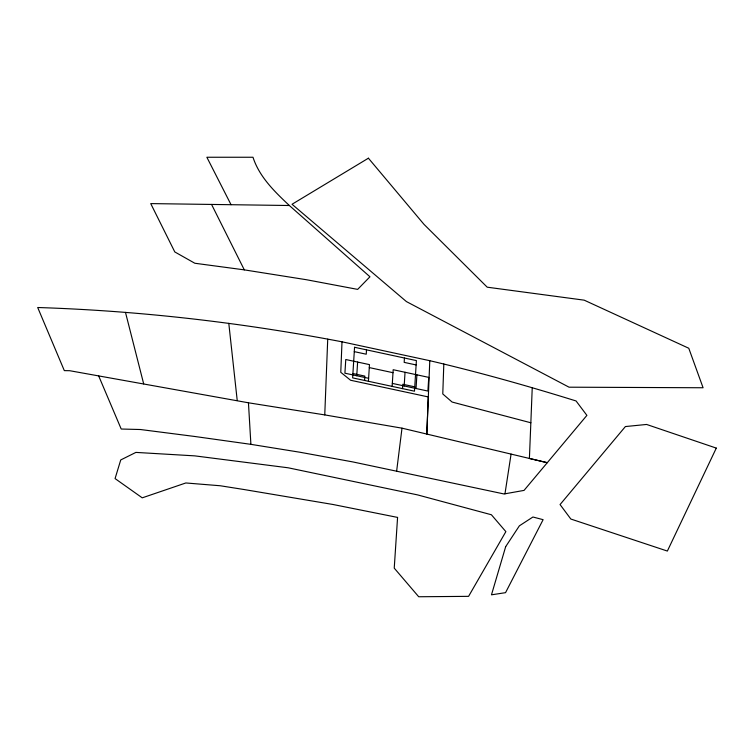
<?xml version="1.0" encoding="UTF-8"?>
<svg xmlns="http://www.w3.org/2000/svg" width="754" height="754" viewBox="0 0 754 754"><rect width="100%" height="100%" fill="white"/><g stroke="black" fill="none" stroke-linecap="round" stroke-linejoin="round"><path stroke-width="1.13" d="M443.814 363.965L442.777 393.956L452.117 402.052L530.844 422.777L529.402 458.46L547.272 462.702L586.895 415.379L576.075 400.968C527.772 385.954 479.054 372.212 429.789 360.695L342.005 341.807C241.648 322.571 139.848 310.789 37.7 307.509L64.326 370.629L69.67 370.704L248.452 402.796L324.757 414.907L402.005 428.168L547.272 462.702L524.039 490.402L504.049 493.974L352.806 461.919L300.083 452.268L250.893 444.342L194.824 436.491L140.451 429.516L121.206 429.026L98.651 375.869M324.757 414.907L327.726 339.149M530.844 422.777L532.239 387.66M342.005 341.807L340.77 372.306L350.601 380.252L428.291 396.934L426.811 434.068L429.789 360.695M356.755 375.746L357.622 362.061M364.587 380.459L364.861 376.105L352.91 373.532M366.51 349.856L366.237 354.21L354.286 351.637M368.423 381.279L369.469 364.616L345.766 359.517L344.908 373.202L368.612 378.301M392.137 386.387L393.183 369.714L428.753 377.377L427.895 391.062L392.325 383.4M402.532 388.621L402.806 384.267L414.757 386.84M404.446 358.018L404.172 362.372L416.123 364.945M404.182 385.954L405.039 372.269M416.038 388.508L416.896 374.823M396.661 470.92L402.005 428.168M504.973 493.804L511.08 454.096M289.357 205.512L150.734 203.599L174.796 251.94L194.834 263.25L244.305 269.866L306.492 279.734L357.65 289.385L369.95 276.784L289.357 205.512C274.692 191.723 259.329 176.907 252.986 157.247L206.86 157.247L231.044 204.711M369.29 367.594L392.994 372.702M211.563 204.438L244.305 269.866M125.484 312.382L143.684 383.89M228.792 323.343L237.227 400.544M248.452 402.796L250.893 444.342M354.559 347.283L352.636 377.886L414.483 391.194L416.397 360.591L354.559 347.283M397.575 517.414L394.238 568.139L418.715 596.753L468.583 596.348L505.868 531.636L491.391 514.756L417.537 494.888L288.151 467.791L194.777 455.868L135.89 452.4L120.734 459.949L115.07 478.583L142.242 497.838L185.833 482.965L220.234 485.755L243.976 489.516L332.863 504.464L397.575 517.414M505.68 546.65L491.476 594.821L505.548 592.663L543.116 519.676L532.927 517.008L519.365 525.83L505.68 546.65M716.3 448.102L667.365 551.061L570.835 519.035L560.062 504.567L625.396 426.557L646.602 424.455L716.3 448.102M368.414 158.199L292.034 204.268L406.425 301.591L569.044 387.188L703.086 387.754L688.779 348.254L584.199 300.167L487.216 287.189L423.984 224.343L368.414 158.199"/></g></svg>
